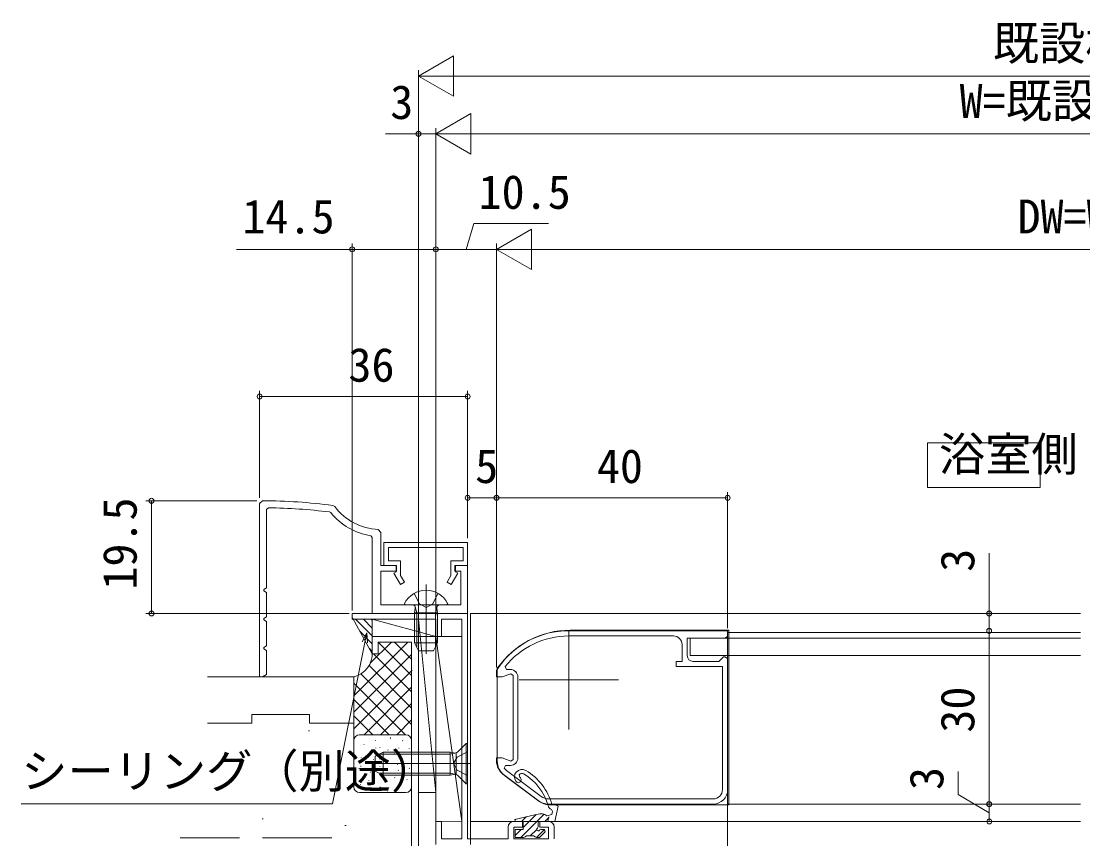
# Model space of a CAD drawing. Units: millimetres, scale not verified. Extents: x -1682 to -692, y -1188 to 424.
# Drawn here: x -1185.1 to -1001.4, y -961.8 to -820.3 of the extents above; entities that cross this region are included whole.
import ezdxf
from ezdxf.enums import TextEntityAlignment as Align

# ---------------------------------------------------------------- set-up
doc = ezdxf.new("R2010")
doc.units = ezdxf.units.MM
doc.header["$LTSCALE"] = 4
doc.linetypes.add('CHAIN2', pattern=[12, 9, -1, 1, -1])
doc.linetypes.add('DASHED3', pattern=[4, 3, -1])
for name, color, linetype, lineweight in [('0-1_USER1', 3, 'Continuous', 9), ('0-3_YKK_11', 7, 'Continuous', 9), ('0-4_YKK_11E', 4, 'Continuous', 9), ('0-5_YKK_12', 2, 'Continuous', 9), ('0-6_YKK_13', 4, 'Continuous', 9), ('0-7_YKK_D', 6, 'Continuous', 9), ('0-8_YSS_K', 3, 'Continuous', 9)]:
    doc.layers.add(name, color=color, linetype=linetype, lineweight=lineweight)
doc.styles.add('ＭＳ ゴシック', font='')
doc.styles.get('ＭＳ ゴシック').set_extended_font_data('MS Gothic')

msp = doc.modelspace()

# ---------------------------------------------------------------- linework, layer by layer
at = {"layer": '0-1_USER1'}
for p, q in [((-1008.79, -893.302), (-1028.26, -893.302)), ((-1028.26, -893.302), (-1028.26, -901.037)), ((-1008.79, -901.037), (-1008.79, -893.302)), ((-1028.26, -901.037), (-1008.79, -901.037))]:
    msp.add_line(p, q, dxfattribs=at)
at = {"layer": '0-3_YKK_11'}
for p, q in [((-1143.369, -903.306), (-1143.871, -903.806)), ((-1143.871, -903.806), (-1143.871, -933.804)), ((-1142.671, -904.816), (-1142.367, -904.516)), ((-1142.671, -918.4), (-1142.671, -904.816)), ((-1131.768, -905.249), (-1131.572, -905.357)), ((-1130.871, -904.305), (-1131.207, -904.11)), ((-1124.625, -909.366), (-1124.371, -909.663)), ((-1122.871, -908.792), (-1123.348, -908.293)), ((-1122.871, -914.504), (-1122.871, -908.792)), ((-1124.371, -909.663), (-1124.371, -922.804)), ((-1122.371, -910.504), (-1122.371, -914.504)), ((-1107.871, -910.504), (-1122.371, -910.504)), ((-1107.871, -914.504), (-1107.871, -910.504)), ((-1121.571, -911.404), (-1108.671, -911.404)), ((-1121.571, -913.704), (-1121.571, -911.404)), ((-1108.671, -911.404), (-1108.671, -913.704)), ((-1120.171, -914.504), (-1122.871, -914.504)), ((-1122.371, -914.504), (-1120.271, -914.504)), ((-1119.471, -913.704), (-1121.571, -913.704)), ((-1120.271, -914.504), (-1120.271, -915.604)), ((-1120.171, -915.504), (-1120.171, -914.504)), ((-1119.471, -916.252), (-1119.471, -913.704)), ((-1110.771, -913.704), (-1110.771, -916.252)), ((-1108.671, -913.704), (-1110.771, -913.704)), ((-1110.072, -914.504), (-1110.072, -915.504)), ((-1107.871, -914.504), (-1110.072, -914.504)), ((-1109.971, -914.504), (-1107.871, -914.504)), ((-1109.971, -915.604), (-1109.971, -914.504)), ((-1107.871, -922.804), (-1107.871, -914.504)), ((-1122.871, -915.504), (-1120.171, -915.504)), ((-1122.871, -921.304), (-1122.871, -915.504)), ((-1120.271, -915.604), (-1120.645, -915.82)), ((-1120.645, -915.82), (-1119.499, -917.804)), ((-1118.806, -917.404), (-1119.471, -916.252)), ((-1110.771, -916.252), (-1111.437, -917.404)), ((-1110.744, -917.804), (-1109.598, -915.82)), ((-1110.072, -915.504), (-1109.072, -915.504)), ((-1109.598, -915.82), (-1109.971, -915.604)), ((-1109.072, -915.504), (-1109.072, -921.304)), ((-1143.171, -918.689), (-1142.671, -918.4)), ((-1119.499, -917.804), (-1118.806, -917.404)), ((-1111.437, -917.404), (-1110.744, -917.804)), ((-1143.171, -918.92), (-1143.171, -918.689)), ((-1142.671, -919.209), (-1143.171, -918.92)), ((-1142.671, -923.4), (-1142.671, -919.209)), ((-1109.072, -921.304), (-1122.871, -921.304)), ((-1143.171, -923.689), (-1142.671, -923.4)), ((-1143.171, -923.92), (-1143.171, -923.689)), ((-1142.671, -924.209), (-1143.171, -923.92)), ((-1127.871, -922.804), (-1127.871, -923.804)), ((-1107.871, -922.804), (-1127.871, -922.804)), ((-1127.871, -923.804), (-1113.371, -923.804)), ((-1124.371, -922.804), (-1107.871, -922.804)), ((-1113.371, -923.804), (-1113.371, -926.804)), ((-1112.371, -923.804), (-1108.871, -923.804)), ((-1112.371, -926.804), (-1112.371, -923.804)), ((-1108.871, -923.804), (-1108.871, -961.804)), ((-1107.871, -961.804), (-1107.871, -922.804)), ((-1142.671, -928.4), (-1142.671, -924.209)), ((-1062.871, -925.805), (-1090.371, -925.805)), ((-1062.871, -926.805), (-1062.871, -925.805)), ((-1113.371, -926.804), (-1112.371, -926.804)), ((-1090.371, -926.705), (-1072.271, -926.705)), ((-1069.871, -927.105), (-1063.371, -927.105)), ((-1069.871, -930.105), (-1069.871, -927.105)), ((-1063.371, -927.105), (-1062.871, -926.805)), ((-1143.171, -928.689), (-1142.671, -928.4)), ((-1143.171, -928.92), (-1143.171, -928.689)), ((-1142.671, -929.209), (-1143.171, -928.92)), ((-1142.671, -933.4), (-1142.671, -929.209)), ((-1070.771, -928.205), (-1070.771, -931.105)), ((-1071.771, -931.105), (-1071.771, -932.005)), ((-1070.771, -931.105), (-1071.771, -931.105)), ((-1064.371, -931.105), (-1068.871, -931.105)), ((-1063.871, -930.605), (-1064.371, -931.105)), ((-1063.571, -930.305), (-1063.871, -930.605)), ((-1063.371, -930.305), (-1063.571, -930.305)), ((-1062.871, -930.605), (-1063.371, -930.305)), ((-1062.871, -953.305), (-1062.871, -930.605)), ((-1102.871, -932.821), (-1102.871, -933.805)), ((-1101.871, -933.805), (-1100.404, -933.244)), ((-1101.164, -932.505), (-1101.398, -932.018)), ((-1100.471, -932.505), (-1101.164, -932.505)), ((-1100.404, -933.244), (-1099.971, -933.542)), ((-1071.771, -932.005), (-1063.771, -932.005)), ((-1063.771, -932.005), (-1063.771, -953.305)), ((-1143.871, -933.804), (-1143.371, -933.804)), ((-1143.371, -933.804), (-1142.671, -933.4)), ((-1102.871, -933.805), (-1101.871, -933.805)), ((-1099.971, -933.542), (-1099.971, -948.068)), ((-1099.171, -947.805), (-1099.171, -933.805)), ((-1102.871, -947.805), (-1102.871, -948.305)), ((-1101.871, -947.805), (-1102.871, -947.805)), ((-1100.404, -948.366), (-1101.871, -947.805)), ((-1101.533, -949.589), (-1101.296, -949.105)), ((-1101.296, -949.105), (-1100.471, -949.105)), ((-1099.971, -948.068), (-1100.404, -948.366)), ((-1101.671, -950.705), (-1095.671, -955.205)), ((-1095.131, -954.485), (-1101.131, -949.985)), ((-1065.371, -954.905), (-1093.871, -954.905)), ((-1065.371, -954.905), (-1093.871, -954.905)), ((-1093.871, -955.805), (-1065.371, -955.805)), ((-1113.371, -958.804), (-1113.371, -962.804)), ((-1112.371, -958.804), (-1113.371, -958.804)), ((-1112.371, -961.804), (-1112.371, -958.804)), ((-1098.371, -958.804), (-1099.871, -958.804)), ((-1098.371, -959.804), (-1098.371, -958.804)), ((-1095.371, -958.804), (-1095.371, -959.804)), ((-1093.871, -958.804), (-1095.371, -958.804)), ((-1100.871, -959.804), (-1100.871, -961.804)), ((-1099.871, -959.804), (-1098.371, -959.804)), ((-1099.871, -961.804), (-1099.871, -959.804)), ((-1095.371, -959.804), (-1093.871, -959.804)), ((-1093.871, -959.804), (-1093.871, -961.804)), ((-1092.871, -961.804), (-1092.871, -959.804)), ((-1108.871, -961.804), (-1112.371, -961.804)), ((-1100.871, -961.804), (-1107.871, -961.804)), ((-1093.871, -961.804), (-1099.871, -961.804))]:
    msp.add_line(p, q, dxfattribs=at)
for centre, radius, start, end in [((-1143.871, -1003.304), 100, 82.72443, 89.71207), ((-1143.871, -1003.304), 98.8, 82.96335, 89.12744), ((-1122.871, -898.304), 11.2, 219.03023, 260.99493), ((-1122.871, -898.304), 10, 216.87753, 267.27058), ((-1090.371, -940.805), 15, 90, 145.22804), ((-1090.371, -940.805), 14.1, 90, 141.45064), ((-1072.271, -928.205), 1.5, 0, 89.99998), ((-1068.871, -930.105), 1, 180, 269.99998), ((-1101.871, -932.821), 1, 145.22807, 180.00002), ((-1100.471, -933.805), 1.3, 0, 89.99998), ((-1100.471, -947.805), 1.3, 270, 359.99998), ((-1099.871, -948.305), 3, 180, 233.13008), ((-1099.871, -948.305), 2.1, 217.66994, 233.13011), ((-1065.371, -953.305), 1.6, 270, 359.99998), ((-1065.371, -953.305), 2.5, 270, 359.99998), ((-1093.871, -952.805), 3, 233.1301, 269.99998), ((-1093.871, -952.805), 2.1, 233.1301, 269.99998), ((-1099.871, -959.804), 1, 90, 179.99998), ((-1093.871, -959.804), 1, 0, 89.99998)]:
    msp.add_arc(centre, radius, start, end, dxfattribs=at)
at = {"layer": '0-4_YKK_11E'}
for p, q in [((-1124.371, -926.804), (-1116.371, -926.804)), ((-1124.371, -929.804), (-1124.371, -926.804)), ((-1116.371, -926.804), (-1116.371, -965.804)), ((-1123.371, -927.804), (-1123.371, -929.804)), ((-1117.571, -927.804), (-1123.371, -927.804)), ((-1117.571, -963.804), (-1117.571, -927.804)), ((-1123.371, -929.804), (-1124.371, -929.804))]:
    msp.add_line(p, q, dxfattribs=at)
at = {"layer": '0-5_YKK_12'}
for p, q in [((-1001.834, -922.804), (-1107.371, -922.804)), ((-1107.371, -922.804), (-1107.371, -962.804)), ((-1001.834, -926.105), (-1062.871, -926.105)), ((-1062.871, -926.105), (-1062.871, -955.805)), ((-1001.834, -955.805), (-1062.871, -955.805)), ((-1001.834, -958.804), (-1107.371, -958.804))]:
    msp.add_line(p, q, dxfattribs=at)
at = {"layer": '0-6_YKK_13', "linetype": 'CHAIN2'}
for p, q in [((-1115.071, -917.804), (-1115.071, -929.792)), ((-1090.371, -925.704), (-1090.371, -942.904)), ((-1081.771, -934.304), (-1098.971, -934.304))]:
    msp.add_line(p, q, dxfattribs=at)
at = {"layer": '0-6_YKK_13', "linetype": 'DASHED3'}
for p, q in [((-1117.121, -919.339), (-1116.216, -921.154)), ((-1113.021, -919.339), (-1113.926, -921.154)), ((-1115.071, -921.763), (-1116.216, -921.154)), ((-1115.071, -921.763), (-1113.926, -921.154)), ((-1109.687, -947.659), (-1110.295, -948.804)), ((-1107.871, -946.754), (-1109.687, -947.659))]:
    msp.add_line(p, q, dxfattribs=at)
at = {"layer": '0-6_YKK_13'}
for p, q in [((-1118.667, -921.304), (-1111.476, -921.304)), ((-1117.071, -922.704), (-1116.927, -921.892)), ((-1116.692, -922.704), (-1116.933, -921.689)), ((-1113.45, -922.704), (-1113.21, -921.689)), ((-1113.071, -922.704), (-1113.216, -921.892)), ((-1124.371, -923.804), (-1113.371, -923.804)), ((-1124.371, -926.804), (-1124.371, -923.804)), ((-1124.371, -923.804), (-1113.368, -926.802)), ((-1117.071, -922.704), (-1117.071, -927.904)), ((-1113.071, -922.704), (-1117.071, -922.704)), ((-1116.692, -922.704), (-1116.692, -928.662)), ((-1116.371, -923.804), (-1113.371, -923.804)), ((-1116.371, -953.804), (-1116.371, -923.804)), ((-1116.371, -923.804), (-1113.371, -953.804)), ((-1113.45, -922.704), (-1113.45, -928.662)), ((-1113.371, -923.804), (-1113.371, -953.804)), ((-1113.371, -923.804), (-1113.371, -926.804)), ((-1113.071, -922.704), (-1113.071, -927.904)), ((-1062.649, -925.705), (-1090.149, -925.705)), ((-1062.649, -925.705), (-1062.649, -955.905)), ((-1113.371, -926.804), (-1124.371, -926.804)), ((-1113.371, -926.801), (-1108.858, -926.813)), ((-1113.371, -958.801), (-1113.371, -926.801)), ((-1001.834, -927.105), (-1069.371, -927.105)), ((-1069.371, -930.105), (-1069.371, -927.105)), ((-1116.371, -929.304), (-1117.071, -927.904)), ((-1113.071, -927.904), (-1117.071, -927.904)), ((-1113.771, -929.304), (-1116.371, -929.304)), ((-1113.071, -927.904), (-1113.771, -929.304)), ((-1001.834, -930.105), (-1069.371, -930.105)), ((-1102.749, -932.82), (-1102.749, -933.105)), ((-1102.749, -948.355), (-1102.749, -933.105)), ((-1108.121, -945.304), (-1109.551, -946.734)), ((-1108.121, -945.304), (-1108.121, -952.304)), ((-1107.871, -945.304), (-1108.121, -945.304)), ((-1107.871, -945.304), (-1107.871, -952.304)), ((-1122.471, -946.804), (-1123.871, -947.504)), ((-1123.871, -947.504), (-1123.871, -950.104)), ((-1110.871, -947.183), (-1123.229, -947.183)), ((-1122.471, -946.804), (-1122.471, -950.804)), ((-1110.871, -946.804), (-1122.471, -946.804)), ((-1110.871, -946.804), (-1110.311, -946.945)), ((-1110.871, -950.804), (-1110.871, -946.804)), ((-1110.871, -947.183), (-1109.921, -946.944)), ((-1109.871, -950.679), (-1109.871, -946.93)), ((-1125.058, -948.804), (-1107.371, -948.804)), ((-1123.871, -950.104), (-1122.471, -950.804)), ((-1110.871, -950.425), (-1123.229, -950.425)), ((-1110.871, -950.804), (-1122.471, -950.804)), ((-1110.871, -950.425), (-1109.921, -950.665)), ((-1110.871, -950.804), (-1110.311, -950.664)), ((-1108.121, -952.304), (-1109.551, -950.875)), ((-1095.575, -955.285), (-1101.509, -950.835)), ((-1098.927, -950.715), (-1098.848, -951.17)), ((-1107.871, -952.304), (-1108.121, -952.304)), ((-1113.371, -953.804), (-1116.371, -953.804)), ((-1093.715, -955.905), (-1062.649, -955.905)), ((-1093.201, -957.069), (-1093.377, -956.727)), ((-1093.323, -957.614), (-1093.201, -957.069)), ((-1093.279, -955.885), (-1092.731, -955.954)), ((-1092.178, -956.17), (-1092.771, -958.804)), ((-1092.731, -955.954), (-1092.178, -956.17)), ((-1113.371, -958.801), (-1108.884, -958.775)), ((-1099.689, -958.45), (-1096.236, -957.637)), ((-1099.648, -958.804), (-1099.689, -958.45)), ((-1099.665, -958.555), (-1099.52, -958.41)), ((-1098.271, -958.804), (-1099.648, -958.804)), ((-1098.673, -961.604), (-1094.622, -957.553)), ((-1098.567, -958.804), (-1097.758, -957.996)), ((-1098.271, -959.855), (-1096.004, -957.589)), ((-1098.271, -960.204), (-1098.271, -958.804)), ((-1095.671, -958.804), (-1095.671, -959.743)), ((-1092.771, -958.804), (-1095.671, -958.804)), ((-1095.091, -957.504), (-1094.929, -957.504)), ((-1094.526, -958.804), (-1093.849, -958.127)), ((-1094.184, -957.838), (-1093.323, -957.614)), ((-1094.001, -958.804), (-1093.821, -958.004)), ((-1099.671, -961.255), (-1098.62, -960.204)), ((-1099.671, -960.204), (-1098.271, -960.204)), ((-1099.671, -961.604), (-1099.671, -960.204)), ((-1097.026, -961.304), (-1095.921, -960.199)), ((-1095.978, -961.603), (-1094.62, -960.245)), ((-1095.671, -959.743), (-1095.808, -959.995)), ((-1095.462, -960.341), (-1095.21, -960.204)), ((-1094.435, -960.592), (-1095.447, -961.604)), ((-1095.21, -960.204), (-1094.595, -960.204)), ((-1094.595, -960.204), (-1094.435, -960.592)), ((-1098.191, -961.604), (-1099.671, -961.604)), ((-1097.931, -961.454), (-1098.191, -961.604)), ((-1097.671, -961.304), (-1097.931, -961.454)), ((-1096.471, -961.304), (-1097.671, -961.304)), ((-1096.211, -961.454), (-1096.471, -961.304)), ((-1095.951, -961.604), (-1096.211, -961.454)), ((-1095.447, -961.604), (-1095.951, -961.604))]:
    msp.add_line(p, q, dxfattribs=at)
msp.add_lwpolyline([(-1113.371, -926.818), (-1108.884, -958.775), (-1108.871, -926.813)], dxfattribs=at)
at = {"layer": '0-6_YKK_13', "linetype": 'DASHED3'}
msp.add_lwpolyline([(-1107.871, -950.854), (-1109.687, -949.949), (-1110.295, -948.804)], dxfattribs=at)
at = {"layer": '0-6_YKK_13'}
for centre, radius, start, end in [((-1115.071, -923.004), 4.2, 27.28096, 152.71902), ((-1118.667, -921.15), 0.154, 152.71902, 270), ((-1117.419, -921.804), 0.5, 349.90904, 90), ((-1112.724, -921.804), 0.5, 90, 190.09094), ((-1111.476, -921.15), 0.154, 270, 27.28096), ((-1090.149, -940.805), 15.1, 90, 145.22804), ((-1101.649, -932.82), 1.1, 145.22804, 180), ((-1110.117, -946.168), 0.8, 255.96375, 314.99998), ((-1099.649, -948.355), 3.1, 180, 233.1301), ((-1098.471, -951.104), 1.3, 59.34192, 218.68217), ((-1110.117, -951.44), 0.8, 45, 104.03624), ((-1099.096, -951.604), 0.5, 218.68217, 60.29601), ((-1098.471, -951.104), 0.6, 59.34192, 139.48909), ((-1102.907, -958.588), 9.3, 15.6814, 59.34192), ((-1102.907, -958.588), 10, 15.6814, 59.34192), ((-1093.715, -952.805), 3.1, 233.1301, 270), ((-1092.991, -955.804), 1, 195.68141, 247.2542), ((-1095.091, -962.504), 5, 89.99997, 103.24648), ((-1094.929, -958.504), 1, 41.81033, 89.99997), ((-1095.671, -960.204), 0.25, 123.05574, 326.94426)]:
    msp.add_arc(centre, radius, start, end, dxfattribs=at)
at = {"layer": '0-7_YKK_D'}
for p, q in [((-1116.372, -829.803), (-1110.31, -826.303)), ((-1110.31, -833.303), (-1110.31, -826.303)), ((-1116.371, -925.797), (-1116.372, -828.803)), ((-1116.372, -829.803), (-1104.247, -829.803)), ((-1116.372, -829.803), (-1110.31, -833.303)), ((-1109.372, -829.803), (-893.372, -829.801)), ((-1113.372, -839.803), (-1107.31, -836.303)), ((-1107.31, -843.303), (-1107.31, -836.303)), ((-1116.371, -925.797), (-1116.371, -838.803)), ((-1113.371, -923.104), (-1113.372, -838.803)), ((-1113.371, -923.104), (-1113.371, -838.803)), ((-1116.371, -839.803), (-1122.071, -839.803)), ((-1113.371, -839.803), (-1116.371, -839.803)), ((-1113.372, -839.803), (-1101.248, -839.803)), ((-1113.372, -839.803), (-1107.31, -843.303)), ((-1106.372, -839.803), (-896.372, -839.801)), ((-1108.121, -859.802), (-1106.786, -855.352)), ((-1106.786, -855.352), (-1093.906, -855.352)), ((-1102.871, -859.802), (-1096.809, -856.302)), ((-1096.809, -863.302), (-1096.809, -856.302)), ((-1127.871, -859.802), (-1147.857, -859.802)), ((-1127.871, -922.304), (-1127.871, -858.802)), ((-1113.371, -859.802), (-1127.871, -859.802)), ((-1113.371, -923.104), (-1113.371, -858.802)), ((-1113.371, -923.104), (-1113.371, -858.802)), ((-1102.871, -859.802), (-1113.371, -859.802)), ((-1102.871, -931.821), (-1102.871, -858.802)), ((-1102.871, -931.821), (-1102.871, -858.802)), ((-1102.871, -859.802), (-1090.747, -859.802)), ((-1102.871, -859.802), (-1096.809, -863.302)), ((-1095.871, -859.802), (-909.875, -859.802)), ((-1143.871, -902.806), (-1143.871, -884.269)), ((-1143.871, -885.269), (-1107.871, -885.269)), ((-1107.871, -909.804), (-1107.871, -884.269)), ((-1107.872, -909.616), (-1107.872, -901.804)), ((-1102.871, -932.163), (-1102.871, -901.804)), ((-1102.871, -931.821), (-1102.871, -901.804)), ((-1062.871, -925.37), (-1062.871, -901.804)), ((-1144.369, -903.306), (-1163.588, -903.306)), ((-1162.588, -922.804), (-1162.588, -903.306)), ((-1102.871, -902.804), (-1107.872, -902.804)), ((-1062.871, -902.804), (-1102.871, -902.804)), ((-1017.614, -922.804), (-1017.614, -912.404)), ((-1128.371, -922.804), (-1163.588, -922.804)), ((-1017.614, -925.805), (-1017.614, -922.804)), ((-1017.614, -925.805), (-1017.614, -955.804)), ((-1126.103, -927.727), (-1125.323, -926.149)), ((-1125.323, -926.149), (-1125.656, -927.816)), ((-1125.323, -926.149), (-1125.209, -927.905)), ((-1125.656, -927.816), (-1131.234, -955.773)), ((-1022.973, -954.167), (-1022.973, -950.167)), ((-1062.871, -954.305), (-1062.871, -991.804)), ((-1017.585, -957.305), (-1022.973, -954.167)), ((-1131.234, -955.773), (-1185.134, -955.773)), ((-1018.585, -955.804), (-1018.614, -955.804)), ((-1017.585, -958.805), (-1017.585, -955.804))]:
    msp.add_line(p, q, dxfattribs=at)
for centre in [(-1116.371, -839.803), (-1127.871, -859.802), (-1113.371, -859.802), (-1143.871, -885.269), (-1107.871, -885.269), (-1162.588, -903.306), (-1107.872, -902.804), (-1102.871, -902.804), (-1102.871, -902.804), (-1062.871, -902.804), (-1162.588, -922.804), (-1017.614, -922.804), (-1017.614, -925.805), (-1017.614, -925.805), (-1017.614, -955.804), (-1017.585, -955.804), (-1017.585, -958.805)]:
    msp.add_circle(centre, 0.425, dxfattribs=at)
at = {"layer": '0-8_YSS_K'}
for p, q in [((-1127.806, -923.551), (-1124.371, -929.804)), ((-1124.371, -926.699), (-1127.265, -923.804)), ((-1124.371, -925.351), (-1125.918, -923.804)), ((-1124.371, -924.004), (-1124.571, -923.804)), ((-1124.371, -928.046), (-1126.515, -925.902)), ((-1127.571, -937.094), (-1118.295, -927.818)), ((-1124.371, -929.393), (-1124.873, -928.891)), ((-1124.728, -931.422), (-1121.124, -927.818)), ((-1117.571, -933.557), (-1123.251, -927.878)), ((-1117.538, -930.762), (-1120.482, -927.818)), ((-1127.571, -939.922), (-1117.571, -929.922)), ((-1117.571, -936.386), (-1124.139, -929.818)), ((-1127.571, -942.751), (-1117.472, -932.652)), ((-1117.571, -942.043), (-1126.334, -933.279)), ((-1117.571, -939.214), (-1124.943, -931.842)), ((-1152.875, -933.804), (-1127.571, -933.804)), ((-1127.571, -941.804), (-1127.571, -933.804)), ((-1127.571, -934.822), (-1127.571, -944.818)), ((-1118.624, -943.818), (-1127.571, -934.871)), ((-1125.81, -943.818), (-1117.571, -935.579)), ((-1121.452, -943.818), (-1127.571, -937.699)), ((-1122.982, -943.818), (-1117.571, -938.407)), ((-1145.223, -941.804), (-1145.223, -940.304)), ((-1145.223, -940.304), (-1135.223, -940.304)), ((-1135.223, -941.804), (-1135.223, -940.304)), ((-1124.281, -943.818), (-1127.571, -940.528)), ((-1152.875, -941.804), (-1145.223, -941.804)), ((-1127.571, -941.804), (-1135.223, -941.804)), ((-1120.153, -943.818), (-1117.571, -941.236)), ((-1135.443, -943.127), (-1135.243, -943.127)), ((-1126.571, -943.818), (-1118.572, -943.818)), ((-1126.571, -943.818), (-1118.572, -943.818)), ((-1123.275, -943.889), (-1123.302, -943.847)), ((-1121.208, -944.252), (-1121.211, -944.242)), ((-1127.571, -952.818), (-1127.571, -944.818)), ((-1126.383, -945.647), (-1126.385, -945.637)), ((-1125.791, -945.505), (-1125.818, -945.463)), ((-1123.835, -944.779), (-1123.838, -944.769)), ((-1123.762, -946.121), (-1123.789, -946.079)), ((-1123.046, -946.094), (-1123.044, -945.994)), ((-1121.246, -944.506), (-1121.273, -944.463)), ((-1119.779, -946.142), (-1119.778, -946.042)), ((-1119.117, -944.832), (-1119.144, -944.79)), ((-1117.572, -944.818), (-1117.572, -952.818)), ((-1126.278, -947.737), (-1126.305, -947.694)), ((-1123.079, -948.001), (-1123.082, -947.992)), ((-1121.633, -946.448), (-1121.66, -946.405)), ((-1120.544, -947.085), (-1120.546, -947.075)), ((-1119.603, -947.064), (-1119.63, -947.021)), ((-1117.997, -946.217), (-1117.999, -946.207)), ((-1126.665, -949.679), (-1126.692, -949.636)), ((-1126.357, -949.272), (-1126.356, -949.172)), ((-1125.707, -948.528), (-1125.709, -948.519)), ((-1124.149, -948.063), (-1124.176, -948.021)), ((-1123.091, -949.319), (-1123.089, -949.219)), ((-1122.119, -948.679), (-1122.146, -948.637)), ((-1119.99, -949.006), (-1120.017, -948.964)), ((-1117.961, -949.622), (-1117.988, -949.58)), ((-1124.635, -950.295), (-1124.662, -950.253)), ((-1122.506, -950.621), (-1122.533, -950.579)), ((-1122.415, -950.834), (-1122.417, -950.825)), ((-1120.477, -951.237), (-1120.504, -951.195)), ((-1119.868, -949.967), (-1119.87, -949.957)), ((-1118.348, -951.564), (-1118.375, -951.522)), ((-1134.123, -953.119), (-1133.923, -953.119)), ((-1127.151, -951.91), (-1127.178, -951.868)), ((-1126.402, -952.496), (-1126.401, -952.396)), ((-1125.022, -952.237), (-1125.049, -952.195)), ((-1124.95, -951.751), (-1124.953, -951.741)), ((-1124.641, -953.003), (-1124.441, -953.003)), ((-1122.992, -952.853), (-1123.02, -952.811)), ((-1120.864, -953.179), (-1120.891, -953.137)), ((-1119.874, -952.961), (-1119.872, -952.861)), ((-1119.111, -953.189), (-1119.114, -953.179)), ((-1118.572, -953.818), (-1126.571, -953.818)), ((-1121.739, -953.716), (-1121.741, -953.706)), ((-1118.834, -953.795), (-1118.861, -953.753)), ((-1143.44, -958.329), (-1143.24, -958.329)), ((-1129.118, -959.53), (-1128.918, -959.53))]:
    msp.add_line(p, q, dxfattribs=at)
at = {"layer": '0-8_YSS_K', "linetype": 'DASHED3'}
msp.add_line((-1131.371, -961.619), (-1157.645, -961.619), dxfattribs=at)
at = {"layer": '0-8_YSS_K'}
for centre, radius, start, end in [((-1128.578, -929.715), 4.211, 283.82936, 2.64262), ((-1126.571, -944.818), 1, 90, 180), ((-1118.572, -944.818), 1, 0, 90), ((-1126.571, -952.818), 1, 180, 270), ((-1118.572, -952.818), 1, 270, 0)]:
    msp.add_arc(centre, radius, start, end, dxfattribs=at)

# ---------------------------------------------------------------- texts
at = {"layer": '0-1_USER1', "color": 4, "style": 'ＭＳ ゴシック'}
msp.add_text('浴室側', height=5.865, dxfattribs=at).set_placement((-1026.298, -899.932), align=Align.BOTTOM_LEFT)
at = {"layer": '0-7_YKK_D', "color": 4, "style": 'ＭＳ ゴシック'}
for s, rotation, p in [('既設枠開口幅KW', 0.001, (-1016.972, -828.802)), ('W=既設枠開口幅KW-6', 0.001, (-1022.732, -838.802)), ('19.5', 90, (-1163.388, -918.695)), ('3', 90, (-1018.414, -915.604)), ('30', 90, (-1018.414, -943.445)), ('3', 90, (-1023.773, -953.367))]:
    msp.add_text(s, height=5.865, rotation=rotation, dxfattribs=at).set_placement(p, align=Align.BOTTOM_LEFT)
for s, p in [('3', (-1121.271, -839.003)), ('10.5', (-1105.986, -854.552)), ('14.5', (-1146.857, -858.802)), ('DW=W-24', (-1012.713, -858.802)), ('36', (-1128.511, -884.469)), ('5', (-1106.571, -902.004)), ('40', (-1085.511, -902.004)), ('シーリング（別途）', (-1185.134, -954.773))]:
    msp.add_text(s, height=5.865, dxfattribs=at).set_placement(p, align=Align.BOTTOM_LEFT)

doc.saveas('drawing.dxf')
